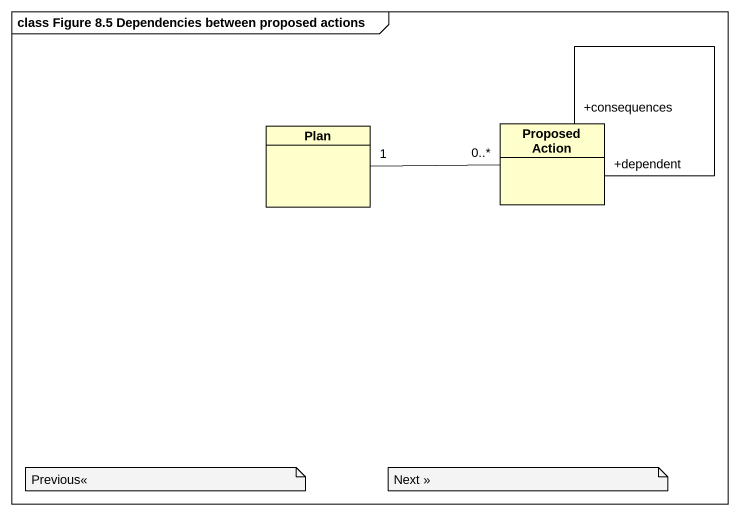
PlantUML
@startuml
mainframe class Figure 8.5 Dependencies between proposed actions
hide circle
hide empty members
class Plan
class "Proposed Action" as Proposed_Action
Plan "1" -right- "0..*" Proposed_Action
Proposed_Action "+dependent" -- "+consequences" Proposed_Action
note as N1
  Previous<<
end note
note as N2
  Next >>
end note
@enduml
